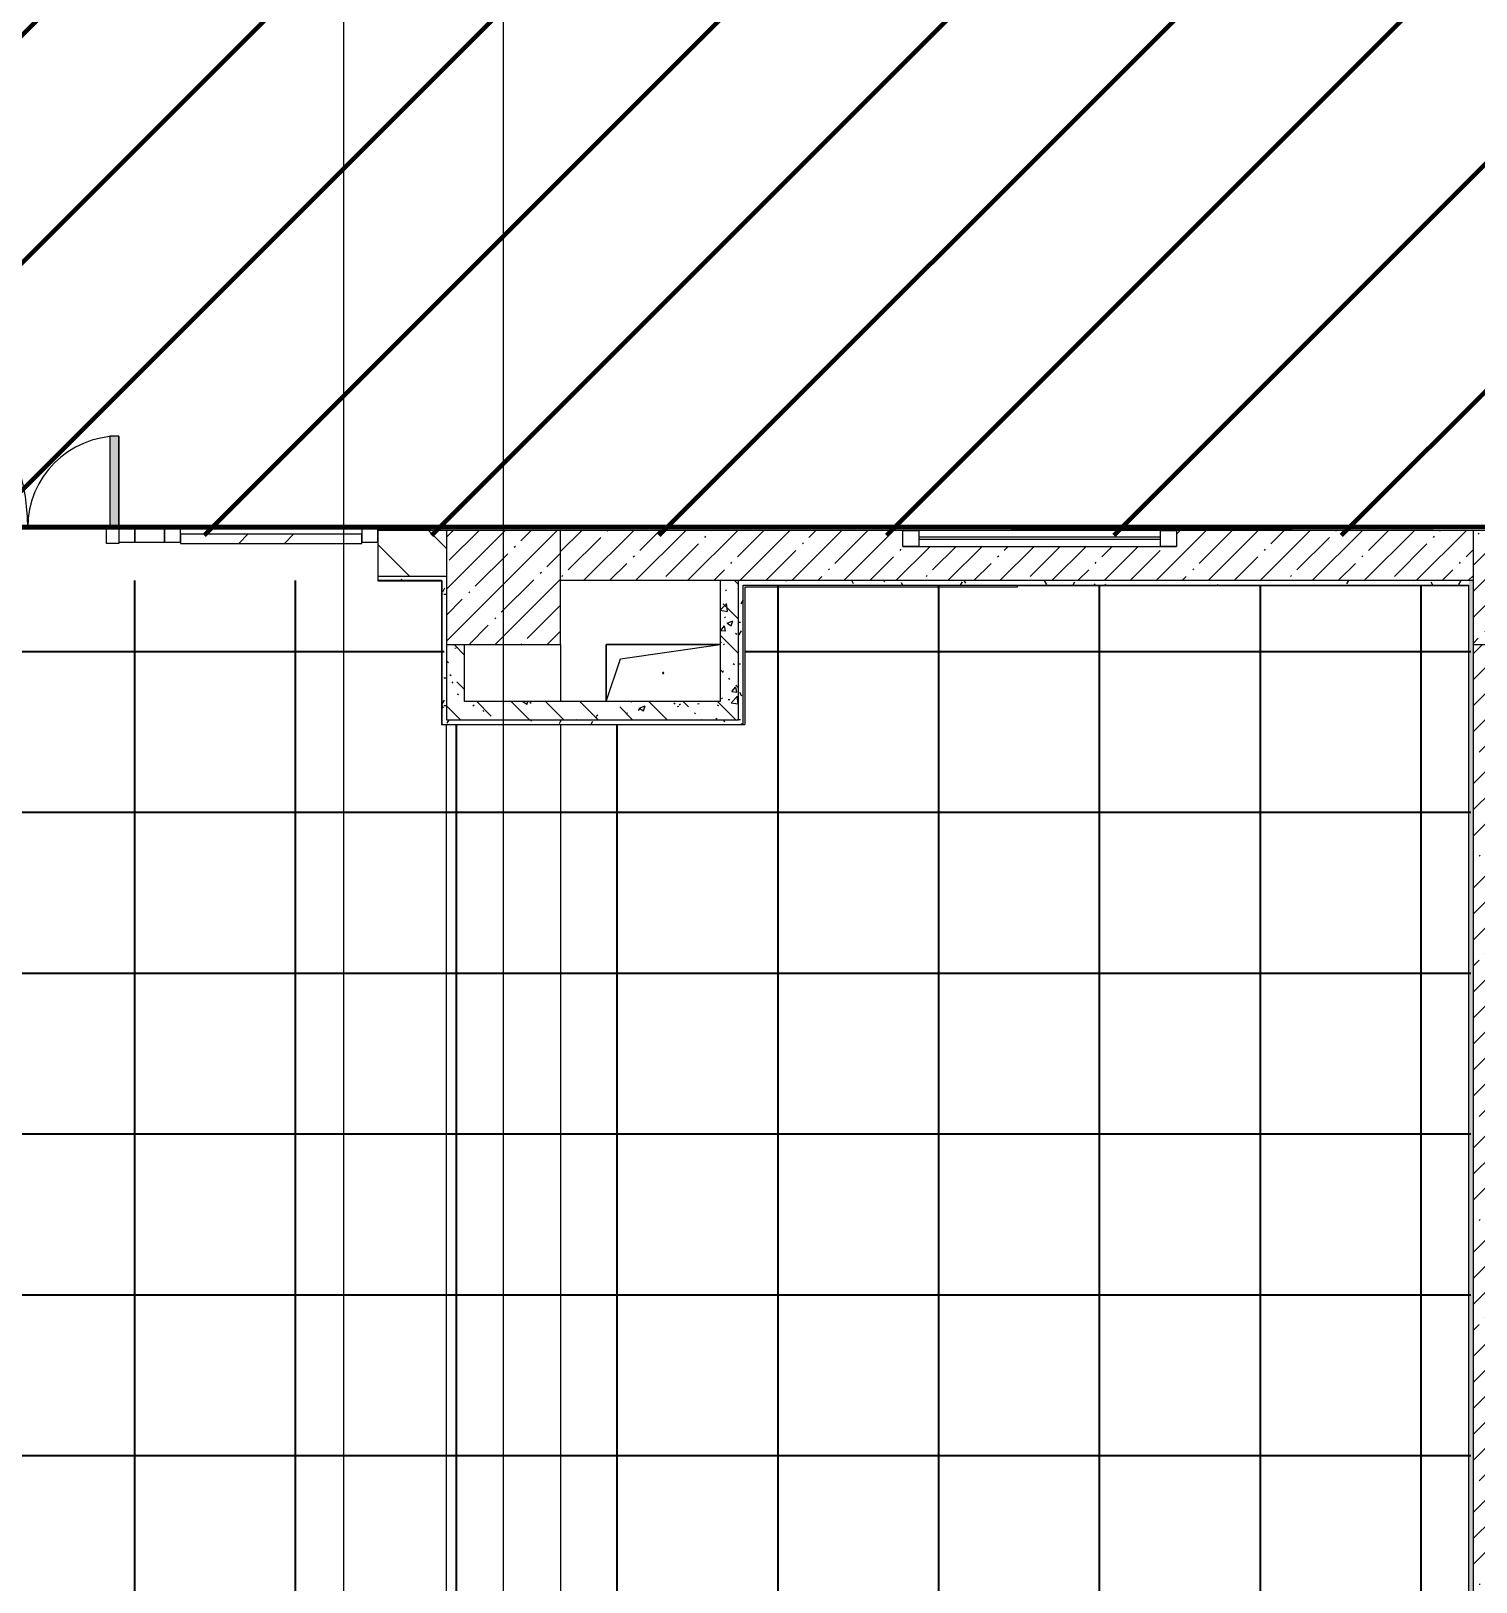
# Model space of a CAD drawing. Header units: millimetres. Extents: x -213911 to 415037, y -3642 to 107391.
# Drawn here: x 59154 to 65487, y 3155 to 9953 of the extents above; entities that cross this region are included whole.
import ezdxf

# ---------------------------------------------------------------- set-up
doc = ezdxf.new("R2010")
doc.units = ezdxf.units.MM
for name, color, linetype, lineweight in [('2)CF1', 5, 'Continuous', 30), ('7.4) Одноур. пот. с утеплителем.', 6, 'Continuous', 50), ('7.5) Окраска потолка с инж комм.', 140, 'Continuous', 60), ('7.5.1) Окраска опуска черная', 140, 'Continuous', 60), ('A-AREA-BNDY', 7, 'Continuous', 5), ('A-DETL-GENF', 7, 'Continuous', 9), ('A-FLOR', 7, 'Continuous', 9), ('A-GENM', 7, 'Continuous', 9), ('A-GLAZ', 7, 'Continuous', 9), ('A-GLAZ-1', 7, 'Continuous', 5), ('A-GLAZ-CURT', 7, 'Continuous', 9), ('A-GLAZ-CURT-1', 7, 'Continuous', 5), ('A-GLAZ-CURT-2', 7, 'Continuous', 20), ('A-GLAZ-CWMG', 7, 'Continuous', 9), ('A-GLAZ-CWMG-1', 7, 'Continuous', 20), ('A-WALL', 7, 'Continuous', 5), ('I-WALL', 7, 'Continuous', 5), ('S-COLS', 7, 'Continuous', 9), ('S-COLS-1', 7, 'Continuous', 5), ('Оси', 7, 'Continuous', 9)]:
    doc.layers.add(name, color=color, linetype=linetype, lineweight=lineweight)
doc.layers.add('3) CF4 монтаж', color=104, linetype='Continuous')
for name, color, linetype, lineweight, true_color in [('A-DOOR-1', 7, 'Continuous', 5, 0xc0c0c0), ('A-WALL-1', 9, 'Continuous', 5, 0x808080), ('A-WALL-FNSH-1', 9, 'Continuous', 5, 0x808080)]:
    doc.layers.add(name, color=color, linetype=linetype, lineweight=lineweight, true_color=true_color)
doc.layers.add('A-FLOR-PATT-1', color=7, linetype='Continuous', lineweight=9, true_color=0xeef6ff, transparency=0.5)
doc.styles.add('ISOCPEUR_4', font='isocpeur.ttf', dxfattribs={"width": 0.9, "height": 1000})
doc.dimstyles.new('ISO-2_0_0_9К_Средний_округл2_1', dxfattribs={"dimscale": 304.8, "dimtxt": 995.981176, "dimasz": 2.46063, "dimexe": 1.968504, "dimexo": 0, "dimgap": 0, "dimtad": 1, "dimdec": 0, "dimrnd": 10, "dimzin": 0, "dimdsep": 46, "dimtxsty": 'ISOCPEUR_4', "dimblk1": 'OBLIQUE', "dimblk2": 'OBLIQUE', "dimsah": 1, "dimcen": 0.09, "dimdle": 1.968504, "dimazin": 0, "dimtfac": 1, "dimtdec": 4, "dimtix": 1, "dimtmove": 0, "dimatfit": 3, "dimfxl": 1, "dimtvp": 1, "dimtolj": 1, "dimtzin": 0, "dimarcsym": 2})
pattern_1 = [(45, (64.7, -136.06), (-114.04925, 114.04925), []), (45, (178.75, -136.06), (-114.04925, 114.04925), [201.612, -40.322, 6.706, -33.617])]
pattern_2 = [(135, (64.7, -136.06), (-150.8683, -150.8683), [213.36, -35.56, 7.112, -35.56]), (135, (64.7, 14.71), (-150.8683, -150.8683), []), (50, (64.7, -136.06), (255.0577, -22.3145), [26.67, -293.37]), (355, (64.7, -136.06), (-49.3404, 267.4791), [21.336, -234.696]), (100.451, (85.96, -137.92), (205.7195, 245.1636), [22.666, -249.326]), (46.184, (64.7, -64.94), (379.511, -58.86), [40.005, -440.055]), (96.636, (96.33, -69.85), (332.3634, 346.399), [33.999, -373.989]), (351.184, (64.7, -64.94), (332.3669, 346.3953), [32.004, -352.044]), (21, (100.26, -82.72), (212.2602, -143.1711), [26.67, -293.37]), (326, (100.26, -82.72), (86.5224, 257.8632), [21.336, -234.696]), (71.451, (117.95, -94.65), (298.784, 114.6901), [22.666, -249.326]), (37.5, (64.7, -136.06), (4.32385, 118.37751), [6.706, -225.146, 6.706, -231.546, -235.585]), (37.5, (64.7, -136.06), (4.32385, 118.37751), [-470.103, 6.706, -228.879]), (7.5, (64.7, -136.06), (93.54758, 140.2533), [6.706, -129.134, 6.706, -219.812, -89.789]), (7.5, (64.7, -136.06), (93.54758, 140.2533), [-362.356, 6.706, -83.083]), (327.5, (-14.6, -136.06), (189.82734, -8.02019), [6.706, -82.194, 6.706, -270.662, -368.046]), (327.5, (-14.6, -136.06), (189.82734, -8.02019), [-366.268, 6.706, -361.34]), (317.5, (-50.16, -136.06), (207.38114, 35.59764), [6.706, -108.864, 6.706, -177.495, -261.366]), (317.5, (-50.16, -136.06), (207.38114, 35.59764), [-299.771, 6.706, -254.66])]
pattern_3 = [(0, (64.7, -136.06), (243.84, 60.96), [20.117, -162.763, 20.117, -162.763, -975.36]), (0, (64.7, -136.06), (243.84, 60.96), [-365.76, 20.117, -345.643, 20.117, -162.763, -426.72]), (0, (64.7, -136.06), (243.84, 60.96), [-914.4, 20.117, -101.803, 20.117, -284.683]), (120, (156.14, -105.58), (-174.71291, 180.691634), [20.117, -162.763, 20.117, -162.763, -975.36]), (120, (156.14, -105.58), (-174.71291, 180.691634), [-365.76, 20.117, -345.643, 20.117, -162.763, -426.72]), (120, (156.14, -105.58), (-174.71291, 180.691634), [-914.4, 20.117, -101.803, 20.117, -284.683]), (240, (186.62, 16.34), (-69.12709, -241.651634), [20.117, -162.763, 20.117, -162.763, -975.36]), (240, (186.62, 16.34), (-69.12709, -241.651634), [-365.76, 20.117, -345.643, 20.117, -162.763, -426.72]), (240, (186.62, 16.34), (-69.12709, -241.651634), [-914.4, 20.117, -101.803, 20.117, -284.683])]
pattern_4 = [(45, (38804.7, 11553.94), (-498.404, 498.404), [])]

# ---------------------------------------------------------------- blocks, each defined once
blk = doc.blocks.new('BSC_Колонна _Прямоугольная - 500х500-V4-Объем проектирования 1 этажа')
at = {"layer": 'S-COLS-1'}
h = blk.add_hatch(dxfattribs=at)
h.set_pattern_fill('FP_8', color=256, style=0, pattern_type=2)
h.set_pattern_definition([(45, (-61160, -7650), (-114.04925, 114.04925), []), (45, (-61045.95, -7650), (-114.04925, 114.04925), [201.613, -40.323, 6.706, -33.617])])
h.paths.add_polyline_path([(-250, -250), (250, -250), (250, 250), (-250, 250), (-250, -237.4)])
for p, q in [((250, 250), (-250, 250)), ((-250, 250), (-250, -250)), ((250, -250), (250, 250)), ((-250, -250), (250, -250))]:
    blk.add_line(p, q, dxfattribs=at)
blk = doc.blocks.new('BSC_Колонна _Прямоугольная - 500х500-V15-Объем проектирования 1 этажа')
at = {"layer": 'S-COLS-1'}
h = blk.add_hatch(dxfattribs=at)
h.set_pattern_fill('FP_19', color=256, style=0, pattern_type=2)
h.set_pattern_definition([(45, (-65660, -7650), (-114.04925, 114.04925), []), (45, (-65545.95, -7650), (-114.04925, 114.04925), [201.613, -40.323, 6.706, -33.617])])
h.paths.add_polyline_path([(35.2, -250), (250, -250), (250, 22), (220, 22), (220, 30), (250, 30), (250, 250), (-250, 250), (-250, -250), (-10, -250)])
for p, q in [((220, 250), (-250, 250)), ((-250, 250), (-250, -250)), ((250, -250), (250, 22)), ((-250, -250), (250, -250))]:
    blk.add_line(p, q, dxfattribs=at)
blk = doc.blocks.new('GM_Отверстие прямоугольное _в плите_ - Отверстие-V173-Объем проектирования 1 этажа')
at = {"layer": 'A-GENM'}
for p, q in [((-250, -125), (-250, 125)), ((-250, 125), (250, 125)), ((250, 125), (-250, 125)), ((-250, 125), (-250, -125)), ((-187.5, 62.5), (250, 125)), ((-250, -125), (-187.5, 62.5))]:
    blk.add_line(p, q, dxfattribs=at)
for start, end in [(360, 180), (180, 360)]:
    blk.add_arc((0, 0), 2.5, start, end, dxfattribs=at)
blk = doc.blocks.new('Прямоугольный импост - 50 x 70 мм-31700031-Объем проектирования 1 этажа')
at = {"layer": 'A-GLAZ-CWMG-1'}
for p, q in [((-70, 35), (0, 35)), ((-70, -35), (-70, 35)), ((0, 35), (0, -35)), ((0, -35), (-70, -35))]:
    blk.add_line(p, q, dxfattribs=at)
blk = doc.blocks.new('Дверь_Витражная_остекление_ - ДВН_ДАО_Главный вход_1200 в свету-31742133-Объем проектирования 1 этажа')
at = {"layer": 'A-DETL-GENF'}
for p, q in [((-607.5, 925), (-647.5, 925)), ((-647.5, 925), (-647.5, 35)), ((-607.5, 30), (-607.5, 925)), ((647.5, 430), (607.5, 430)), ((607.5, 430), (607.5, 30)), ((647.5, 35), (647.5, 430)), ((-647.5, 30), (-607.5, 30)), ((-592.5, 30), (-647.5, 30)), ((-592.5, -40), (-592.5, 30)), ((592.5, -40), (592.5, 30)), ((592.5, 30), (647.5, 30)), ((607.5, 30), (647.5, 30)), ((-647.5, -35), (-647.5, -40)), ((-647.5, -40), (-592.5, -40)), ((647.5, -40), (592.5, -40)), ((647.5, -35), (647.5, -40))]:
    blk.add_line(p, q, dxfattribs=at)
at = {"layer": 'A-DOOR-1'}
for p, q in [((-647.5, 925), (-647.5, 35)), ((647.5, 430), (647.5, 35))]:
    blk.add_line(p, q, dxfattribs=at)
for centre, radius, start, end in [((-647.5, 30), 895, 360, 90), ((647.5, 30), 400, 90, 180)]:
    blk.add_arc(centre, radius, start, end, dxfattribs=at)
blk = doc.blocks.new('Системная панель - Стемалит - 40мм-31720939-Объем проектирования 1 этажа')
at = {"layer": 'A-GLAZ-CURT-2'}
for p, q in [((65, 35), (-65, 35)), ((-65, 35), (-65, -35)), ((65, -35), (65, 35)), ((-65, -35), (65, -35))]:
    blk.add_line(p, q, dxfattribs=at)
blk = doc.blocks.new('Прямоугольный импост - 50 x 70 мм-31687886-Объем проектирования 1 этажа')
at = {"layer": 'A-GLAZ-CWMG-1'}
for p, q in [((-35, 35), (35, 35)), ((-35, -35), (-35, 35)), ((35, 35), (35, -35)), ((35, -35), (-35, -35))]:
    blk.add_line(p, q, dxfattribs=at)
blk = doc.blocks.new('Системная панель - Стекло - 40мм-V269-Объем проектирования 1 этажа')
at = {"layer": 'A-GLAZ-CURT-1'}
h = blk.add_hatch(dxfattribs=at)
h.set_pattern_fill('FP_194', color=256, style=0, pattern_type=2)
h.set_pattern_definition([(45, (-60342.5, -7683), (-565.685, 565.685), [400, -1200]), (45, (-60742.5, -7883), (-565.685, 565.685), [1200, -400]), (45, (-59942.5, -8083), (-565.685, 565.685), [400, -1200])])
h.paths.add_polyline_path([(397.5, -40), (397.5, 0), (-397.5, 0), (-397.5, -40)])
at = {"layer": 'A-GLAZ-CURT-2'}
for p, q in [((397.5, 0), (-397.5, 0)), ((-397.5, 0), (-397.5, -40)), ((397.5, -40), (397.5, 0)), ((-397.5, -40), (397.5, -40))]:
    blk.add_line(p, q, dxfattribs=at)
blk = doc.blocks.new('Прямоугольный импост - 50 x 70 мм-31702100-Объем проектирования 1 этажа')
at = {"layer": 'A-GLAZ-CWMG-1'}
for p, q in [((-35, 35), (35, 35)), ((-35, -35), (-35, 35)), ((35, 35), (35, -35)), ((35, -35), (-35, -35))]:
    blk.add_line(p, q, dxfattribs=at)
blk = doc.blocks.new('Прямоугольный импост - 50 x 70 мм-31720914-Объем проектирования 1 этажа')
at = {"layer": 'A-GLAZ-CWMG'}
blk.add_line((24940, 7918), (24145, 7918), dxfattribs=at)
blk = doc.blocks.new('120_Окно_СКБ_1Ст - 120_Окно_СКБ_1Ст 400х1200 EI30-24228621-Объем проектирования 1 этажа')
at = {"layer": 'A-GLAZ'}
for p, q in [((-600, 40), (-600, 110)), ((-600, 110), (-530, 110)), ((-530, 110), (-530, 40)), ((530, 40), (530, 110)), ((530, 110), (600, 110)), ((600, 110), (600, 40)), ((-530, 40), (-600, 40)), ((600, 40), (530, 40))]:
    blk.add_line(p, q, dxfattribs=at)
at = {"layer": 'A-GLAZ-1'}
for p, q in [((600, 110), (-600, 110)), ((530, 80), (-530, 80)), ((530, 70), (-530, 70)), ((-600, 40), (600, 40))]:
    blk.add_line(p, q, dxfattribs=at)
blk = doc.blocks.new('_Oblique')
at = {"color": 0, "linetype": 'ByBlock', "lineweight": -2}
blk.add_line((-0.5, -0.5), (0.5, 0.5), dxfattribs=at)
blk = doc.blocks.new('*D2170')
at = {"layer": '7.4) Одноур. пот. с утеплителем.', "color": 0, "lineweight": -2, "transparency": 16777216}
for p, q in [((58775.3, -600), (58775.3, 16295.7)), ((57386.7, 15695.7), (59375.3, 15695.7)), ((57386.7, 0), (59375.3, 0))]:
    blk.add_line(p, q, dxfattribs=at)
at = {"layer": 'Defpoints', "color": 0, "transparency": 16777216}
for p in [(57386.7, 15695.7), (58775.3, 15695.7), (57386.7, 0)]:
    blk.add_point(p, dxfattribs=at)
at = {"layer": '7.4) Одноур. пот. с утеплителем.', "color": 0, "lineweight": -2, "transparency": 16777216, "xscale": 750, "yscale": 750, "zscale": 750}
for p, rotation in [((58775.3, 15695.7), 90), ((58775.3, 0), 270)]:
    blk.add_blockref('_Oblique', p, dxfattribs=dict(at, rotation=rotation))
at = {"layer": '7.4) Одноур. пот. с утеплителем.', "color": 0, "lineweight": 25, "transparency": 16777216, "insert": (58275.3, 7847.9), "char_height": 1000, "attachment_point": 5, "rotation": 90, "style": 'ISOCPEUR_4'}
blk.add_mtext('\\A1;15700', dxfattribs=at)

msp = doc.modelspace()

# ---------------------------------------------------------------- hatches: boundary and pattern name
at = {"layer": '2)CF1'}
h = msp.add_hatch(dxfattribs=at)
h.set_pattern_fill('ANSI31', color=256, scale=222)
h.set_pattern_definition(pattern_4)
h.paths.add_polyline_path([(75478.4, 7743.3), (42465.7, 7743.3), (42465.7, 10742.9), (75478.4, 10742.9)])
at = {"layer": '3) CF4 монтаж'}
h = msp.add_hatch(dxfattribs=at)
h.set_pattern_fill('ANSI37', color=256, scale=222, angle=45, style=0)
h.set_pattern_definition([(90, (-15810.7, -49154.7), (-704.85, 0), []), (180, (-15810.7, -49154.7), (-6e-14, -704.85), [])])
h.paths.add_polyline_path([(62905.6, 4.8), (65464.7, 4.8), (65464.7, 7524.8), (62284.7, 7524.8), (62284.7, 6914.8), (60964.7, 6914.8), (60964.7, 7544.8), (57004.7, 7544.8), (57004.7, 6914.8), (55384.7, 6914.8), (55384.7, 7524.8), (53784.7, 7524.8), (53784.7, 6914.8), (51964.7, 6914.8), (51964.7, 7544.8), (48004.7, 7544.8), (48004.7, 7244.8), (47724.7, 7244.8), (47724.7, 684.8), (48004.7, 684.8), (48004.7, 4.8), (51926.2, 4.8), (51926.2, 364.8), (52854.7, 364.8), (52854.7, 4.8), (56464.7, 4.8), (56464.7, 364.8), (57254.7, 364.8), (57254.7, 4.8), (60964.7, 4.8), (60964.7, 364.8), (61704.7, 364.8), (61704.7, 4.8)])
h.paths.add_polyline_path([(56589.9, 1882.9), (56491.2, 1882.9), (56491.2, 2282.9), (57491.2, 2282.9), (57491.2, 1882.9), (57196.8, 1882.9)])
at = {"layer": '7.5) Окраска потолка с инж комм.'}
h = msp.add_hatch(dxfattribs=at)
h.set_pattern_fill('ANSI31', color=256, scale=222)
h.set_pattern_definition(pattern_4)
h.paths.add_polyline_path([(75478.4, 7743.3), (42465.7, 7743.3), (42465.7, 10742.9), (75478.4, 10742.9)])
at = {"layer": 'A-FLOR-PATT-1'}
h = msp.add_hatch(color=256, dxfattribs=at)
h.paths.add_polyline_path([(58284.7, 7783.9), (58284.7, 8671.9), (58244.7, 8671.9), (58244.7, 7783.9)])
h.paths.add_polyline_path([(59499.7, 7783.9), (59539.7, 7783.9), (59539.7, 8176.9), (59499.7, 8176.9), (59499.7, 7787.5)])
h.paths.add_polyline_path([(40739.7, 7783.9), (40739.7, 8124.6), (40729.7, 8122.5), (40729.7, 7783.9)])
h.paths.add_polyline_path([(39484.7, 7783.9), (39484.7, 8663.9), (39514.7, 8663.9), (39514.7, 8671.9), (39474.7, 8671.9), (39474.7, 7783.9)])
h.paths.add_polyline_path([(38584.7, 7883.9), (38601.7, 7883.9), (38601.7, 7928.9), (38584.7, 7928.9)])
h.paths.add_polyline_path([(40729.7, 8172.8), (40769.7, 8176.9), (40729.7, 8176.9)])
h.paths.add_polyline_path([(49599.7, 8173.6), (49639.7, 8176.9), (49599.7, 8176.9)])
h.paths.add_polyline_path([(48384.7, 8661.7), (48384.7, 8671.9), (48344.7, 8671.9), (48344.7, 8663.9)])
h.paths.add_polyline_path([(75031.2, 9293.9), (75524.7, 9293.9), (75524.7, 9338.9), (74654.7, 9338.9), (74654.7, 9293.9), (74665, 9293.9)])
h.paths.add_polyline_path([(38584.7, 9873.9), (38600.9, 9873.9), (38600.9, 9918.9), (38584.7, 9918.9)])
h.paths.add_polyline_path([(75380.8, 10608.9), (75524.7, 10608.9), (75524.7, 10653.9), (75164.7, 10653.9), (75164.7, 10608.9)])
h = msp.add_hatch(color=256, dxfattribs=at)
h.paths.add_polyline_path([(59499.7, 7776.9), (59539.7, 7776.9), (59539.7, 7783.9), (59499.7, 7781.9)])
h.paths.add_polyline_path([(58244.7, 7776.9), (58284.7, 7776.9), (58284.7, 7783.9), (58244.7, 7781.9), (58244.7, 7777.2)])
h.paths.add_polyline_path([(49599.7, 7776.9), (49639.7, 7776.9), (49639.7, 7783.9), (49599.7, 7781.9)])
h.paths.add_polyline_path([(48384.7, 7776.9), (48384.7, 7783.9), (48344.7, 7781.9), (48344.7, 7776.9)])
at = {"layer": 'I-WALL'}
h = msp.add_hatch(dxfattribs=at)
h.set_pattern_fill('FP_191', color=256, style=0, pattern_type=2)
h.set_pattern_definition(pattern_3)
h.paths.add_polyline_path([(75027.2, 7763.9), (75524.7, 7763.9), (75523.7, 7783.9), (73794.7, 7783.9), (73794.7, 7771.9), (73824.7, 7771.9), (73824.7, 7763.9), (74012.2, 7763.9)])
h.paths.add_polyline_path([(72189.1, 7763.9), (72314.7, 7763.9), (72314.7, 7771.9), (72344.7, 7771.9), (72344.7, 7783.9), (71724.7, 7783.9), (71724.7, 7771.9), (71754.7, 7771.9), (71754.7, 7763.9), (72144.7, 7763.9)])
h.paths.add_polyline_path([(70384.7, 7763.9), (70744.7, 7763.9), (70744.7, 7771.9), (70774.7, 7771.9), (70774.7, 7783.9), (69424.7, 7783.9), (69424.7, 7771.9), (69454.7, 7771.9), (69454.7, 7763.9), (70084.7, 7763.9)])
h.paths.add_polyline_path([(67899.7, 7763.9), (68294.7, 7763.9), (68294.7, 7771.9), (68324.7, 7771.9), (68324.7, 7783.9), (66924.7, 7783.9), (66924.7, 7771.9), (66954.7, 7771.9), (66954.7, 7763.9), (67823, 7763.9)])
h.paths.add_polyline_path([(60674.7, 7763.9), (65944.7, 7763.9), (65944.7, 7771.9), (65974.7, 7771.9), (65974.7, 7783.9), (60674.7, 7783.9)])
h.paths.add_polyline_path([(57507.7, 7763.9), (58174.7, 7763.9), (58174.7, 7783.9), (50774.7, 7783.9), (50774.7, 7763.9), (57244.7, 7763.9)])
h.paths.add_polyline_path([(47974.7, 7763.9), (48274.7, 7763.9), (48274.7, 7783.9), (41904.7, 7783.9), (41904.7, 7763.9), (47474.7, 7763.9)])
h.paths.add_polyline_path([(39104.7, 7763.9), (39404.7, 7763.9), (39404.7, 7783.9), (38825.7, 7783.9), (38824.7, 7763.9), (38940.1, 7763.9)])
h = msp.add_hatch(dxfattribs=at)
h.set_pattern_fill('FP_23', color=256, style=0, pattern_type=2)
h.set_pattern_definition([(135, (64.7, -136.06), (-141.42136, -141.42136), [])])
h.paths.add_polyline_path([(60954.7, 7563.9), (60974.7, 7563.9), (60974.7, 7763.9), (60674.7, 7763.9), (60674.7, 7563.9)])
h.paths.add_polyline_path([(57244.7, 7563.9), (58174.7, 7563.9), (58174.7, 7763.9), (56974.7, 7763.9), (56974.7, 7563.9), (57048.3, 7563.9)])
h = msp.add_hatch(dxfattribs=at)
h.set_pattern_fill('FP_1', color=256, style=0, pattern_type=2)
h.set_pattern_definition(pattern_1)
h.paths.add_polyline_path([(64398.5, 7543.9), (65474.7, 7543.9), (65474.7, 7763.9), (64174.7, 7763.9), (64174.7, 7693.9), (62974.7, 7693.9), (62974.7, 7763.9), (61474.7, 7763.9), (61474.7, 7543.9), (64305.8, 7543.9)])
h = msp.add_hatch(dxfattribs=at)
h.set_pattern_fill('FP_191', color=256, style=0, pattern_type=2)
h.set_pattern_definition(pattern_3)
h.paths.add_polyline_path([(60974.7, 7563.9), (60674.7, 7563.9), (60674.7, 7543.9), (60954.7, 7544.9)])
h.paths.add_polyline_path([(60954.7, 7543.9), (60974.7, 7543.9), (60974.7, 7563.9)])
h.paths.add_polyline_path([(57046.6, 7543.9), (58174.7, 7543.9), (58174.7, 7563.9), (56994.7, 7563.9), (56995.7, 7543.9)])
h = msp.add_hatch(dxfattribs=at)
h.set_pattern_fill('FP_191', color=256, style=0, pattern_type=2)
h.set_pattern_definition(pattern_3)
h.paths.add_polyline_path([(60954.7, 6933.9), (60974.7, 6933.9), (60974.7, 7543.9), (60954.7, 7543.9), (60954.7, 6934.3)])
h = msp.add_hatch(dxfattribs=at)
h.set_pattern_fill('FP_41', color=256, style=0, pattern_type=2)
h.set_pattern_definition(pattern_2)
h.paths.add_polyline_path([(62254.7, 6933.9), (62254.7, 7543.9), (62174.7, 7543.9), (62174.7, 6933.9)])
h = msp.add_hatch(dxfattribs=at)
h.set_pattern_fill('FP_191', color=256, style=0, pattern_type=2)
h.set_pattern_definition(pattern_3)
h.paths.add_polyline_path([(64515.7, 7523.9), (65453.7, 7523.9), (65454.6, 7543.9), (62254.7, 7543.9), (62254.7, 7523.9), (64417.4, 7523.9)])
h = msp.add_hatch(dxfattribs=at)
h.set_pattern_fill('FP_191', color=256, style=0, pattern_type=2)
h.set_pattern_definition(pattern_3)
h.paths.add_polyline_path([(62254.7, 6913.9), (62274.7, 6913.9), (62274.7, 7522.9), (62254.7, 7522.9), (62254.7, 6933.9)])
h = msp.add_hatch(dxfattribs=at)
h.set_pattern_fill('FP_191', color=256, style=0, pattern_type=2)
h.set_pattern_definition(pattern_3)
h.paths.add_polyline_path([(65474.7, 3.9), (65474.7, 7543.9), (65454.7, 7543.9), (65454.7, 4.9)])
h = msp.add_hatch(dxfattribs=at)
h.set_pattern_fill('FP_41', color=256, style=0, pattern_type=2)
h.set_pattern_definition(pattern_2)
h.paths.add_polyline_path([(60974.7, 6933.9), (61054.7, 6933.9), (61054.7, 7263.9), (60974.7, 7263.9)])
h = msp.add_hatch(dxfattribs=at)
h.set_pattern_fill('FP_1', color=256, style=0, pattern_type=2)
h.set_pattern_definition(pattern_1)
h.paths.add_polyline_path([(65694.7, 263.9), (65694.7, 7263.9), (65474.7, 7263.9), (65474.7, 263.9)])
h = msp.add_hatch(dxfattribs=at)
h.set_pattern_fill('FP_41', color=256, style=0, pattern_type=2)
h.set_pattern_definition(pattern_2)
h.paths.add_polyline_path([(61694.7, 6933.9), (62174.7, 6933.9), (62174.7, 7013.9), (61054.7, 7013.9), (61054.7, 6933.9), (61674.7, 6933.9)])
h = msp.add_hatch(dxfattribs=at)
h.set_pattern_fill('FP_191', color=256, style=0, pattern_type=2)
h.set_pattern_definition(pattern_3)
h.paths.add_polyline_path([(61694.7, 6913.9), (62254.7, 6913.9), (62254.7, 6933.9), (60954.7, 6933.9), (60954.7, 6913.9), (61674.7, 6913.9)])

# ---------------------------------------------------------------- linework, layer by layer
msp.add_lwpolyline([(58174.7, 7785.2), (59574.7, 7781.9)])
at = {"layer": '7.5) Окраска потолка с инж комм.'}
msp.add_lwpolyline([(51717.2, 11530.5), (51715.4, 10763.9), (75604.7, 10673.9), (75604.7, 7784.9), (38854.7, 7763.9), (38785.8, 10093.9)], dxfattribs=at)
at = {"layer": '7.5.1) Окраска опуска черная'}
msp.add_lwpolyline([(51717.2, 11530.5), (51715.4, 10763.9), (75604.7, 10673.9), (75604.7, 7784.9), (38854.7, 7763.9), (38785.8, 10093.9)], dxfattribs=at)
at = {"layer": 'A-AREA-BNDY', "flags": 128}
msp.add_lwpolyline([(38780.5, 7829.5), (65299.4, 7767.2), (65929.4, 7765.7)], dxfattribs=at)
at = {"layer": 'A-FLOR'}
for p, q in [((66834.7, 7783.9), (38825.7, 7783.9)), ((60674.7, 7711.9), (60674.7, 7543.9)), ((60954.7, 7543.9), (60954.7, 6913.9)), ((63475.7, 7523.9), (65453.7, 7523.9)), ((65454.7, 7523.9), (65454.7, 4.9)), ((61054.7, 7263.9), (61474.7, 7263.9)), ((61474.7, 7263.9), (61474.7, 7013.9)), ((60954.7, 6913.9), (62274.7, 6913.9)), ((60974.7, 363.9), (60974.7, 6913.9)), ((61474.7, 6913.9), (61474.7, 363.9))]:
    msp.add_line(p, q, dxfattribs=at)
at = {"layer": 'A-WALL'}
for p, q in [((65344.7, 7783.9), (65344.7, 7784.9)), ((60953.7, 7542.9), (60953.7, 7543.9)), ((65453.7, 7523.9), (65454.7, 7523.9)), ((65453.7, 7522.9), (65453.7, 7523.9))]:
    msp.add_line(p, q, dxfattribs=at)
at = {"layer": 'A-WALL-1'}
for p, q in [((60674.7, 7783.9), (60674.7, 7711.9)), ((60974.7, 7763.9), (60674.7, 7763.9)), ((62974.7, 7763.9), (61474.7, 7763.9)), ((65474.7, 7763.9), (64174.7, 7763.9)), ((60674.7, 7563.9), (60974.7, 7563.9)), ((60953.7, 7543.9), (60954.7, 7543.9)), ((65474.7, 7543.9), (61474.7, 7543.9)), ((62174.7, 7543.9), (62174.7, 7013.9)), ((62254.7, 6933.9), (62254.7, 7543.9)), ((60974.7, 7263.9), (60974.7, 6933.9)), ((61054.7, 7013.9), (61054.7, 7263.9)), ((65474.7, 7263.9), (65474.7, 263.9)), ((62174.7, 7013.9), (61054.7, 7013.9)), ((60974.7, 6933.9), (62254.7, 6933.9))]:
    msp.add_line(p, q, dxfattribs=at)
at = {"layer": 'A-WALL-FNSH-1'}
for p, q in [((65974.7, 7784.9), (38825.7, 7784.9)), ((60953.7, 7543.9), (60674.7, 7543.9)), ((60674.7, 7543.9), (60674.7, 7542.9)), ((60674.7, 7542.9), (60953.7, 7542.9)), ((60953.7, 7542.9), (60953.7, 6912.9)), ((63475.7, 7522.9), (65453.7, 7522.9)), ((65453.7, 7522.9), (65453.7, 4.9)), ((60953.7, 6912.9), (62282.7, 6912.9)), ((62282.7, 6912.9), (62282.7, 6913.9))]:
    msp.add_line(p, q, dxfattribs=at)
at = {"layer": 'I-WALL'}
for p, q in [((62274.7, 6913.9), (62274.7, 7523.9)), ((62274.7, 7523.9), (63475.7, 7523.9)), ((62282.7, 7515.9), (62282.7, 6913.9)), ((63475.7, 7515.9), (62282.7, 7515.9)), ((63475.7, 7523.9), (63475.7, 7515.9))]:
    msp.add_line(p, q, dxfattribs=at)
at = {"layer": 'Оси'}
for points in [[(60524.7, -2042.3), (60524.7, 2957.7), (60524.7, 22262), (60524.7, 27262)], [(62048.9, -2042.3), (62048.9, -1322.8), (61224.7, -759.5), (61224.7, 4240.5), (61224.7, 22262), (61224.7, 27262)]]:
    msp.add_lwpolyline(points, dxfattribs=at)

# ---------------------------------------------------------------- block references
at = {"layer": 'A-DOOR-1'}
msp.add_blockref('Дверь_Витражная_остекление_ - ДВН_ДАО_Главный вход_1200 в свету-31742133-Объем проектирования 1 этажа', (58892.2, 7746.9), dxfattribs=at)
at = {"layer": 'A-GENM'}
msp.add_blockref('GM_Отверстие прямоугольное _в плите_ - Отверстие-V173-Объем проектирования 1 этажа', (61924.7, 7138.9), dxfattribs=at)
at = {"layer": 'A-GLAZ', "color": 3}
msp.add_blockref('120_Окно_СКБ_1Ст - 120_Окно_СКБ_1Ст 400х1200 EI30-24228621-Объем проектирования 1 этажа', (63574.7, 7653.9), dxfattribs=at)
at = {"layer": 'A-GLAZ-CURT'}
for name, p in [('Системная панель - Стемалит - 40мм-31720939-Объем проектирования 1 этажа', (59674.7, 7746.9)), ('Системная панель - Стекло - 40мм-V269-Объем проектирования 1 этажа', (60207.2, 7746.9))]:
    msp.add_blockref(name, p, dxfattribs=at)
at = {"layer": 'A-GLAZ-CWMG', "extrusion": (0, 0, -1), "rotation": 180}
for name, p in [('Прямоугольный импост - 50 x 70 мм-31687886-Объем проектирования 1 этажа', (-59574.7, 7746.9)), ('Прямоугольный импост - 50 x 70 мм-31702100-Объем проектирования 1 этажа', (-59774.7, 7746.9)), ('Прямоугольный импост - 50 x 70 мм-31700031-Объем проектирования 1 этажа', (-60674.7, 7746.9))]:
    msp.add_blockref(name, p, dxfattribs=at)
at = {"layer": 'A-GLAZ-CWMG'}
msp.add_blockref('Прямоугольный импост - 50 x 70 мм-31720914-Объем проектирования 1 этажа', (35664.7, -136.1), dxfattribs=at)
at = {"layer": 'S-COLS'}
for name, p in [('BSC_Колонна _Прямоугольная - 500х500-V4-Объем проектирования 1 этажа', (61224.7, 7513.9)), ('BSC_Колонна _Прямоугольная - 500х500-V15-Объем проектирования 1 этажа', (65724.7, 7513.9))]:
    msp.add_blockref(name, p, dxfattribs=at)

# ---------------------------------------------------------------- dimensions: what is measured, and where the dimension line sits
at = {"layer": '7.4) Одноур. пот. с утеплителем.', "color": 18, "lineweight": 25, "true_color": 0x000000}
dim = msp.add_linear_dim(base=(58775.3, 15695.7), p1=(57386.7, 0), p2=(57386.7, 15695.7), angle=90, dimstyle='ISO-2_0_0_9К_Средний_округл2_1', override={"dimpost": '<>'}, dxfattribs=at)
dim.commit()
dim.dimension.update_dxf_attribs({"geometry": '*D2170', "text_midpoint": (58275.3, 7847.9)})

doc.saveas('drawing.dxf')
